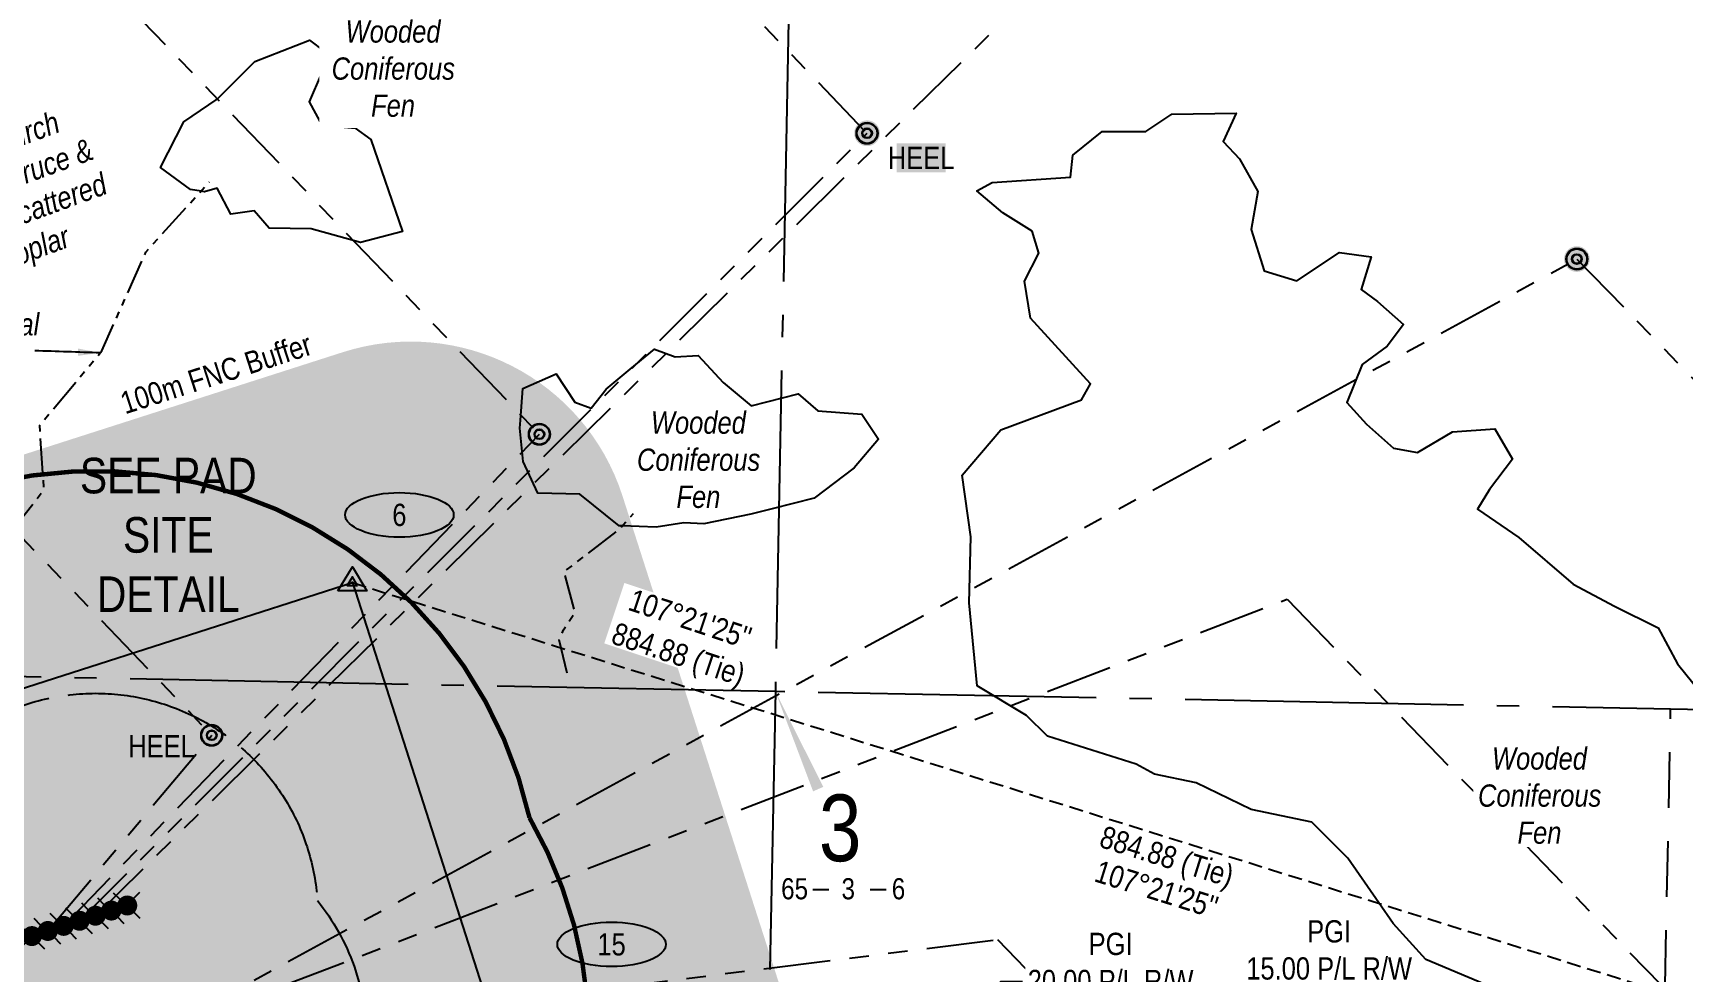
# Model space of a CAD drawing. Extents: x 408473 to 428843, y 6046006 to 6059852.
# Drawn here: x 411464 to 412205, y 6050588 to 6051011 of the extents above; entities that cross this region are included whole.
import ezdxf
from ezdxf.enums import TextEntityAlignment as Align

# ---------------------------------------------------------------- set-up
doc = ezdxf.new("R2010")
doc.units = 0
doc.header["$LTSCALE"] = 5
doc.header["$PDSIZE"] = 0.5
for name, pattern in [('foc-BUFFER', [16.75, 15, -1.75]), ('foc-DRILLPATH', [14.75, 6, -1.75, 1.75, -1.75, 1.75, -1.75]), ('foc-LSD', [8, 5, -3]), ('foc-QUARTERLINE', [33, 25, -3, 2, -3]), ('foc-TIELINE', [1.875, 1.25, -0.625]), ('foc-TOPO-ephemeral', [6.25, 3.125, -0.625, 0.625, -0.625, 0.625, -0.625])]:
    doc.linetypes.add(name, pattern=pattern)
doc.layers.get('Defpoints').update_dxf_attribs({"color": 9})
for name, color, linetype in [('10', 1, 'Continuous'), ('9', 3, 'Continuous'), ('AUX-BUFFER', 7, 'foc-BUFFER'), ('C-CLOSURE', 7, 'Continuous'), ('L-BD', 7, 'Continuous'), ('L-BD1', 253, 'Continuous'), ('L-DETAIL-T', 3, 'Continuous'), ('L-MON', 1, 'Continuous'), ('L-SECLBL', 7, 'Continuous'), ('L-SECQ', 8, 'foc-QUARTERLINE'), ('L-SECTION-LSD', 7, 'foc-LSD'), ('L-TIE', 7, 'foc-TIELINE'), ('P-BUFFER-H 30m', 51, 'Continuous'), ('P-BUFFER-T', 40, 'Continuous'), ('P-ELEVATION', 7, 'Continuous'), ('P-PDRILLPATH', 12, 'foc-DRILLPATH'), ('P-PROPOSED', 10, 'Continuous'), ('P-PROPOSED-H', 21, 'Continuous'), ('T-BUSH-T', 110, 'Continuous'), ('T-DRAW', 143, 'foc-TOPO-ephemeral'), ('T-WATER-T', 170, 'Continuous'), ('WETLAND', 143, 'Continuous'), ('WETLAND-T', 146, 'Continuous')]:
    doc.layers.add(name, color=color, linetype=linetype)
doc.layers.add('F-RW-T', color=190, linetype='Continuous', lineweight=9)
doc.styles.add('80', font='ARIALN.TTF', dxfattribs={"height": 10})
doc.styles.add('80CG', font='ARIALN.TTF', dxfattribs={"height": 10})
doc.styles.add('80L', font='ARIALN.TTF', dxfattribs={"height": 10})
doc.styles.add('SIMPLEX', font='ARIALN.TTF')
doc.dimstyles.new('Compass 5 000', dxfattribs={"dimscale": 5, "dimtxt": 9, "dimasz": 2, "dimexe": 0.2, "dimexo": 0.0625, "dimgap": 0.5, "dimtad": 0, "dimtih": 1, "dimtoh": 1, "dimzin": 0, "dimdsep": 46, "dimtxsty": '80CG', "dimcen": 0.1, "dimse1": 1, "dimse2": 1, "dimclrd": 256, "dimclrt": 256, "dimaunit": 1, "dimadec": 4, "dimazin": 0, "dimtfac": 0.06, "dimtofl": 0, "dimtmove": 0, "dimatfit": 1, "dimfxl": 0.2, "dimtolj": 1, "dimtzin": 0, "dimlwd": -1, "dimarcsym": 0})

# ---------------------------------------------------------------- blocks, each defined once
blk = doc.blocks.new('TRIA')
blk.add_hatch(color=255).paths.add_polyline_path([(-0.04, 1.52), (-1.47, -0.87), (1.39, -0.87)])
blk = doc.blocks.new('Hybrid_EC')
at = {"color": 251}
for points in [[(-1.3, -0.74), (0, 1.42), (1.3, -0.74)], [(0.47, -0.26), (0, 0.53), (-0.47, -0.26)]]:
    blk.add_lwpolyline(points, close=True, dxfattribs=at)
at = {"layer": 'Defpoints'}
blk.add_circle((0, 0), 0.05, dxfattribs=at)
at = {"xscale": 1.2, "yscale": 1.2, "zscale": 1.2}
blk.add_blockref('TRIA', (0.05, 0.06), dxfattribs=at)
blk = doc.blocks.new('*D55')
at = {"layer": 'Defpoints', "color": 0, "transparency": 16777216}
for p in [(411896.99, 6050535.3), (411938.74, 6050534.15), (411938.19, 6050514.16)]:
    blk.add_point(p, dxfattribs=at)
at = {"layer": 'F-RW-T', "transparency": 16777216}
for p, q in [((411897.26, 6050545.29), (411898.35, 6050584.77)), ((411898.35, 6050584.77), (411908.35, 6050584.77)), ((411896.16, 6050505.32), (411895.88, 6050495.32))]:
    blk.add_line(p, q, dxfattribs=at)
for points in [[(411895.59, 6050545.34), (411898.93, 6050545.25), (411896.99, 6050535.3)], [(411894.49, 6050505.36), (411897.83, 6050505.27), (411896.43, 6050515.31)]]:
    blk.add_solid(points, dxfattribs=at)
at = {"layer": 'F-RW-T', "transparency": 16777216, "insert": (411947.89, 6050584.77), "char_height": 10, "attachment_point": 5, "style": '80CG', "bg_fill": 3, "box_fill_scale": 1.1, "bg_fill_color": 256, "bg_fill_true_color": 13158600, "bg_fill_transparency": 0}
blk.add_mtext('\\A1;PGI\\P20.00 P/L R/W\\PPLA 151381', dxfattribs=at)
blk = doc.blocks.new('*D56')
at = {"layer": 'Defpoints', "color": 0, "transparency": 16777216}
for p in [(411996.07, 6050547.57), (412080.89, 6050545.23), (412080.47, 6050530.24)]:
    blk.add_point(p, dxfattribs=at)
at = {"layer": 'F-RW-T', "transparency": 16777216}
for p, q in [((411996.35, 6050557.56), (411996.98, 6050580.63)), ((411996.98, 6050580.63), (412006.98, 6050580.63)), ((411995.38, 6050522.58), (411995.11, 6050512.59))]:
    blk.add_line(p, q, dxfattribs=at)
for points in [[(411994.68, 6050557.61), (411998.01, 6050557.52), (411996.07, 6050547.57)], [(411993.72, 6050522.63), (411997.05, 6050522.54), (411995.66, 6050532.58)]]:
    blk.add_solid(points, dxfattribs=at)
at = {"layer": 'F-RW-T', "transparency": 16777216, "insert": (412046.07, 6050580.63), "char_height": 10, "attachment_point": 5, "style": '80CG'}
blk.add_mtext('\\A1;PGI\\P15.00 P/L R/W\\PPLA 190496\\P(Expired)', dxfattribs=at)
blk = doc.blocks.new('*U92')
at = {"layer": 'P-ELEVATION'}
h = blk.add_hatch(color=111, dxfattribs=at)
h.dxf.hatch_style = 1
edge = h.paths.add_edge_path()
edge.add_ellipse((0, 0), major_axis=(-24.38, 0), ratio=0.410256, start_angle=0, end_angle=360)
at = {"layer": 'P-ELEVATION', "color": 7, "flags": 128}
blk.add_lwpolyline([(0, 0, 12.5, 0, 0), (-12.42, -6.43, 0, 0, 0)], format="xyseb", dxfattribs=at)
at = {"layer": 'P-ELEVATION', "color": 7}
blk.add_ellipse((0, 0), major_axis=(-24.38, 0), ratio=0.410256, dxfattribs=at)
at = {"layer": 'P-ELEVATION', "style": '80'}
blk.add_attdef('ELEVATION', text='', height=10, dxfattribs=at).set_placement((0, 0), align=Align.MIDDLE_CENTER)
blk = doc.blocks.new('WC')
at = {"layer": 'L-MON'}
h = blk.add_hatch(color=255, dxfattribs=at)
h.dxf.hatch_style = 1
edge = h.paths.add_edge_path()
edge.add_arc((0, 0), 0.9, 0, 360)
at = {"layer": 'L-MON', "color": 240, "flags": 128}
for points in [[(-0.62, 0.5), (-1.23, 1.12)], [(0.52, 0.61), (1.13, 1.21)], [(-1.18, -1.18), (-0.56, -0.57)], [(1.16, -1.18), (0.56, -0.57)]]:
    blk.add_lwpolyline(points, dxfattribs=at)
at = {"layer": 'L-MON', "color": 240}
for radius in [0.8, 0.373]:
    blk.add_circle((0, 0), radius, dxfattribs=at)
blk = doc.blocks.new('plbh')
at = {"layer": 'L-MON'}
h = blk.add_hatch(color=255, dxfattribs=at)
h.dxf.hatch_style = 1
edge = h.paths.add_edge_path()
edge.add_arc((0, 0), 1.16, 0, 360)
h = blk.add_hatch(color=256, dxfattribs=at)
h.dxf.hatch_style = 1
h.paths.add_polyline_path([(0.96, 0, 1), (-0.96, 0, 1)])
h.paths.add_polyline_path([(0.91, 0, 1), (-0.91, 0, 1)], flags=16)
h.paths.add_polyline_path([(0.45, 0, -1), (-0.45, 0, -1)], flags=0)
h = blk.add_hatch(color=256, dxfattribs=at)
h.dxf.hatch_style = 1
h.paths.add_polyline_path([(0.45, 0, 1), (-0.45, 0, 1)])
h.paths.add_polyline_path([(0.4, 0, 1), (-0.4, 0, 1)], flags=16)
at = {"layer": 'L-MON', "color": 240}
for radius in [0.96, 0.91, 0.45, 0.4]:
    blk.add_circle((0, 0), radius, dxfattribs=at)
blk = doc.blocks.new('ICP_text')
at = {"color": 14, "insert": (-10.78, -0.47), "char_height": 10, "attachment_point": 5, "style": '80L', "bg_fill": 1, "box_fill_scale": 1.15, "bg_fill_color": 255, "bg_fill_transparency": 0}
blk.add_mtext_dynamic_manual_height_columns('HEEL', width=19.0702, gutter_width=47.5, heights=[0], dxfattribs=at)
blk = doc.blocks.new('L-SECLBL')
at = {"layer": '9', "color": 7}
for p, q in [((-5.08, -27.83), (-12.29, -27.83)), ((20.7, -27.83), (13.5, -27.83))]:
    blk.add_line(p, q, dxfattribs=at)
at = {"layer": '10', "color": 2, "style": 'SIMPLEX'}
blk.add_attdef('SEC', text='', height=30, dxfattribs=at).set_placement((0, 0), align=Align.MIDDLE)
at = {"layer": '10', "color": 5, "style": '80L'}
blk.add_attdef('TWP', text='', height=9.5, dxfattribs=at).set_placement((-14.43, -27.37), align=Align.MIDDLE_RIGHT)
blk.add_attdef('RGE', text='', height=9.5, dxfattribs=at).set_placement((3.62, -27.37), align=Align.MIDDLE_CENTER)
blk.add_attdef('MER', text='', height=9.5, dxfattribs=at).set_placement((23.17, -27.37), align=Align.MIDDLE_LEFT)

msp = doc.modelspace()

# ---------------------------------------------------------------- hatches: boundary and pattern name
at = {"layer": 'P-BUFFER-H 30m'}
h = msp.add_hatch(color=256, dxfattribs=at)
h.dxf.hatch_style = 1
edge = h.paths.add_edge_path()
edge.add_line((411375.728, 6050339.368), (411323.371, 6050322.572))
edge.add_arc((411292.837, 6050417.75), 99.956, 197.796236, 287.786461, ccw=False)
edge.add_line((411197.664, 6050387.2), (411173.53, 6050462.387))
edge.add_arc((411268.703, 6050492.937), 99.956, 107.786461, 197.796236, ccw=False)
edge.add_line((411238.169, 6050588.115), (411252.43, 6050592.69))
edge.add_line((411252.43, 6050592.69), (411235.755, 6050644.639))
edge.add_arc((411330.928, 6050675.188), 99.956, 107.796236, 197.796236, ccw=False)
edge.add_line((411300.378, 6050770.361), (411602.873, 6050867.46))
edge.add_arc((411633.423, 6050772.287), 99.956, 17.796236, 107.796236, ccw=False)
edge.add_line((411728.596, 6050802.837), (411806.631, 6050559.73))
edge.add_arc((411711.458, 6050529.181), 99.956, -80.040044, 17.796236, ccw=False)
edge.add_line((411728.747, 6050430.731), (411723.464, 6050429.803))
edge.add_line((411723.464, 6050429.803), (411610.648, 6050393.774))
edge.add_line((411610.648, 6050393.774), (411438.951, 6050338.66))
edge.add_arc((411408.401, 6050433.833), 99.956, 250.921023, 287.796236, ccw=False)
at = {"layer": 'P-PROPOSED-H'}
h = msp.add_hatch(color=256, dxfattribs=at)
h.dxf.hatch_style = 1
h.paths.add_polyline_path([(411330.928, 6050675.188), (411607.25, 6050763.886), (411684.773, 6050522.376), (411580.168, 6050488.969), (411408.401, 6050433.833)])

# ---------------------------------------------------------------- linework, layer by layer
at = {"layer": 'AUX-BUFFER', "color": 251, "linetype": 'foc-BUFFER', "const_width": 1.999, "flags": 128}
msp.add_lwpolyline([(411686.81, 6050658.235, -0.1317256), (411713.621, 6050558.23, -0.3310966), (411571.229, 6050366.772, -0.0093758), (411564.091, 6050364.48, -0.0093758), (411556.953, 6050362.189, -0.0093758), (411549.815, 6050359.898, -0.0093758), (411542.677, 6050357.607, -0.0093758), (411535.539, 6050355.315, -0.4839281), (411271.916, 6050525.058, -0.1000944), (411256.209, 6050602.732, -0.3310966), (411398.601, 6050794.19, -0.0093758), (411405.739, 6050796.481, -0.0093758), (411412.877, 6050798.772, -0.0093758), (411420.015, 6050801.064, -0.0093758), (411427.153, 6050803.355, -0.4459708)], format="xyb", close=True, dxfattribs=at)
at = {"layer": 'AUX-BUFFER', "color": 251, "linetype": 'foc-BUFFER', "flags": 128}
msp.add_lwpolyline([(411591.537, 6050620.951, -0.1712266), (411613.665, 6050558.23, -0.3363082), (411540.669, 6050461.978, -0.0187566), (411533.531, 6050459.687, -0.0187566), (411526.393, 6050457.396, -0.0187566), (411519.255, 6050455.104, -0.0187566), (411512.117, 6050452.813, -0.0187566), (411504.979, 6050450.522, -0.5202639), (411370.926, 6050544.482, -0.0142815), (411371.089, 6050550.189, -0.1392626), (411356.165, 6050602.732, -0.3363082), (411429.161, 6050698.983, -0.0187566), (411436.299, 6050701.275, -0.0187566), (411443.437, 6050703.566, -0.0187566), (411450.575, 6050705.857, -0.0187566), (411457.713, 6050708.148, -0.4989386)], format="xyb", close=True, dxfattribs=at)
at = {"layer": 'C-CLOSURE', "flags": 128}
msp.add_lwpolyline([(411797.274, 6050714.935, 0, 4.998, 0), (411816.511, 6050671.087, 0, 0, 0)], format="xyseb", dxfattribs=at)
at = {"layer": 'L-SECQ', "flags": 128}
for points in [[(411812.899, 6051519.111), (411797.274, 6050714.935)], [(411797.274, 6050714.935), (410993.249, 6050730.701)], [(411797.274, 6050714.935), (411781.65, 6049910.76)], [(412601.299, 6050699.17), (411797.274, 6050714.935)]]:
    msp.add_lwpolyline(points, dxfattribs=at)
at = {"layer": 'L-SECTION-LSD', "flags": 128}
msp.add_lwpolyline([(412183.734, 6049902.875), (412199.503, 6050707.048)], dxfattribs=at)
at = {"layer": 'L-TIE', "flags": 128}
msp.add_lwpolyline([(411607.25, 6050763.886), (412451.46, 6050500.02)], dxfattribs=at)
at = {"layer": 'P-PDRILLPATH'}
for p, q in [((409604.962, 6052715.677), (411544.031, 6050695.274)), ((412157.367, 6050909.354), (414578.379, 6048411.799)), ((411477.535, 6050609.605), (411691.252, 6050830.586)), ((411506.571, 6050555.938), (412027.211, 6050756.403)), ((412027.211, 6050756.403), (414294.565, 6048417.364)), ((411470.397, 6050607.314), (411544.031, 6050695.274)), ((411499.433, 6050553.647), (411897.054, 6050603.452)), ((411897.054, 6050603.452), (414010.751, 6048422.929))]:
    msp.add_line(p, q, dxfattribs=at)
at = {"layer": 'P-PROPOSED', "flags": 128}
msp.add_lwpolyline([(411330.928, 6050675.188), (411607.25, 6050763.886), (411684.773, 6050522.376), (411580.168, 6050488.969), (411408.401, 6050433.833)], close=True, dxfattribs=at)
at = {"layer": 'T-DRAW', "flags": 128}
for points in [[(411401.728, 6050713.758), (411416.168, 6050720.714), (411428.437, 6050733.536), (411442.156, 6050756.7), (411447.904, 6050779.16), (411468.727, 6050805.76), (411466.739, 6050834.662), (411494.7, 6050868.099), (411514.417, 6050912.436), (411542.972, 6050944.012)], [(411703.795, 6050723.191), (411700.193, 6050738.181), (411702.107, 6050742.678), (411707.319, 6050750.635), (411702.334, 6050768.776), (411726.466, 6050787.227), (411733.57, 6050794.972)]]:
    msp.add_lwpolyline(points, dxfattribs=at)
at = {"layer": 'WETLAND', "flags": 128}
for points in [[(411593.547, 6050969.603), (411608.534, 6050968.125), (411615.496, 6050963.023), (411629.735, 6050921.702), (411610.926, 6050916.774), (411588.693, 6050922.967), (411569.784, 6050923.161), (411563.081, 6050931.042), (411552.684, 6050929.454), (411546.423, 6050941.17), (411540.824, 6050939.63), (411539.239, 6050939.884), (411534.536, 6050940.638), (411520.999, 6050950.558), (411531.532, 6050971.09), (411546.449, 6050981.246), (411563.409, 6050998.221), (411588.025, 6051007.803), (411594.652, 6051002.65), (411593.407, 6050992.871), (411587.827, 6050980.031), (411593.547, 6050969.603)], [(411732.083, 6050859.834), (411742.94, 6050868.845), (411752.321, 6050865.384), (411762.604, 6050866.004), (411773.872, 6050853.898), (411786.404, 6050843.407), (411807.46, 6050848.736), (411816.351, 6050841.185), (411836.077, 6050839.684), (411843.628, 6050828.359), (411832.696, 6050815.454), (411814.766, 6050801.865), (411795.905, 6050797.075), (411786.278, 6050794.63), (411765.097, 6050790.4), (411756.212, 6050790.726), (411743.665, 6050788.832), (411728.48, 6050789.423), (411727.092, 6050789.477), (411709.47, 6050803.602), (411690.549, 6050804.134), (411683.911, 6050818.333), (411682.41, 6050833.342), (411682.703, 6050836.969), (411683.847, 6050851.139), (411698.766, 6050857.817), (411707.144, 6050844.947), (411714.488, 6050842.345), (411721.226, 6050850.822), (411732.083, 6050859.834)]]:
    msp.add_lwpolyline(points, close=True, dxfattribs=at)
msp.add_lwpolyline([(412127.325, 6050578.617), (412089.583, 6050594.457), (412074.883, 6050610.613), (412068.433, 6050619.945), (412054.459, 6050640.042), (412038.322, 6050656.201), (412011.03, 6050661.986), (411986.264, 6050673.86), (411967.591, 6050677.838), (411959.314, 6050682.264), (411919.462, 6050694.883), (411910.139, 6050704.22), (411887.89, 6050717.523), (411884.365, 6050754.805), (411885.137, 6050784.552), (411881.236, 6050812.158), (411898.515, 6050832.555), (411934.821, 6050846.106), (411938.785, 6050853.267), (411911.897, 6050882.707), (411909.248, 6050899.367), (411915.634, 6050912.052), (411912.715, 6050921.825), (411899.515, 6050930.152), (411887.785, 6050939.941), (411894.645, 6050943.835), (411929.89, 6050946.21), (411930.886, 6050955.976), (411944.121, 6050966.695), (411944.121, 6050966.695), (411963.699, 6050966.658), (411975.46, 6050974.45), (412004.338, 6050974.884), (411998.442, 6050962.198), (412005.77, 6050954.371), (412014.065, 6050939.705), (412011.098, 6050922.618), (412016.938, 6050904.05), (412031.614, 6050899.627), (412050.726, 6050912.289), (412064.916, 6050910.309), (412060.485, 6050895.667), (412067.818, 6050890.281), (412079.547, 6050880.004), (412072.188, 6050870.251), (412060.915, 6050861.969), (412054.033, 6050844.889), (412062.826, 6050835.106), (412075.043, 6050824.339), (412085.808, 6050822.366), (412101.487, 6050831.616), (412120.579, 6050833.046), (412128.387, 6050819.358), (412118.084, 6050805.702), (412112.684, 6050796.922), (412131.262, 6050784.19), (412155.699, 6050763.145), (412174.282, 6050753.344), (412193.844, 6050743.541), (412202.626, 6050727.409), (412216.302, 6050710.291)], dxfattribs=at)

# ---------------------------------------------------------------- block references
at = {"xscale": 0.9995596, "yscale": 0.9995596, "zscale": 0.9995596}
for p in [(411873.525, 6050955.283), (411532.287, 6050690.813)]:
    msp.add_blockref('ICP_text', p, dxfattribs=at)
for p, values in [((411628.344, 6050794.349), {'ELEVATION': '6'}), ((411723.685, 6050601.312), {'ELEVATION': '15'})]:
    msp.add_blockref('*U92', p, dxfattribs=at).add_auto_attribs(values)
at = {"layer": 'L-MON'}
for name, p, xscale, yscale, zscale in [('plbh', (411838.472, 6050965.899), 4.999999999999992, 4.999999999999992, 4.999999999999992), ('plbh', (412157.367, 6050909.354), 4.999999999999992, 4.999999999999992, 4.999999999999992), ('plbh', (411691.252, 6050830.586), 4.999999999999992, 4.999999999999992, 4.999999999999992), ('Hybrid_EC', (411607.25, 6050763.886), 4.99779799999998, 4.99779799999998, 4.99779799999998), ('plbh', (411544.031, 6050695.274), 4.999999999999992, 4.999999999999992, 4.999999999999992), ('WC', (411506.087, 6050618.77), 4.999999999999992, 4.999999999999992, 4.999999999999992), ('WC', (411477.535, 6050609.605), 4.999999999999992, 4.999999999999992, 4.999999999999992), ('WC', (411484.673, 6050611.897), 4.999999999999992, 4.999999999999992, 4.999999999999992), ('WC', (411491.811, 6050614.188), 4.999999999999992, 4.999999999999992, 4.999999999999992), ('WC', (411498.949, 6050616.479), 4.999999999999992, 4.999999999999992, 4.999999999999992), ('WC', (411463.259, 6050605.023), 4.999999999999992, 4.999999999999992, 4.999999999999992), ('WC', (411470.397, 6050607.314), 4.999999999999992, 4.999999999999992, 4.999999999999992)]:
    msp.add_blockref(name, p, dxfattribs=dict(at, xscale=xscale, yscale=yscale, zscale=zscale))
at = {"layer": 'L-SECLBL'}
msp.add_blockref('L-SECLBL', (411826.393, 6050653.67), dxfattribs=at).add_auto_attribs({'SEC': '3', 'TWP': '65', 'RGE': '3', 'MER': '6'})

# ---------------------------------------------------------------- texts
at = {"layer": 'L-BD', "style": '80L'}
for s, p in [('884.88 (Tie)', (411972.806, 6050639.679)), ("107°21'25''", (411968.557, 6050626.084))]:
    msp.add_text(s, height=9.9956, rotation=342.6429, dxfattribs=at).set_placement(p, align=Align.MIDDLE)
at = {"layer": 'L-DETAIL-T', "insert": (411524.524, 6050785.362), "char_height": 15.99295, "width": 109.42693, "attachment_point": 5, "style": '80CG', "bg_fill": 1, "box_fill_scale": 1.15, "bg_fill_color": 51, "bg_fill_transparency": 0}
msp.add_mtext('SEE PAD SITE DETAIL', dxfattribs=at)
at = {"layer": 'P-BUFFER-T', "insert": (411502.067, 6050849.03), "char_height": 9.9956, "attachment_point": 1, "rotation": 17.796236, "style": '80L'}
msp.add_mtext_dynamic_manual_height_columns('100m FNC Buffer', width=92.77644, gutter_width=49.978, heights=[0], dxfattribs=at)
at = {"layer": 'T-BUSH-T', "insert": (411403.563, 6050950.767), "char_height": 9.9956, "attachment_point": 1, "rotation": 20, "style": '80L'}
msp.add_mtext_dynamic_manual_height_columns('\\pi16.833;{\\fArial Narrow|b0|i1|c0|p34;15cm Birch\\P\\pi5.7603;20cm Spruce &\\P\\pi4.4103;30cm Scattered \\P\\pi27.708;Poplar}', width=88.95576, gutter_width=49.978, heights=[0], dxfattribs=at)
at = {"layer": 'T-WATER-T', "insert": (411410.875, 6050885.032), "char_height": 9.9956, "attachment_point": 1, "style": '80L'}
msp.add_mtext_dynamic_manual_height_columns('\\pi0.32612;{\\fArial Narrow|b0|i1|c0|p34;Ephemeral\\P\\pi14.587;Draw}', width=55.95529, gutter_width=49.978, heights=[0], dxfattribs=at)

# ---------------------------------------------------------------- dimensions: what is measured, and where the dimension line sits
at = {"layer": 'F-RW-T'}
dim = msp.add_linear_dim(base=(411996.071, 6050547.566), p1=(412080.474, 6050530.241), p2=(412080.887, 6050545.229), angle=88.421953, text='PGI\\P15.00 P/L R/W\\PPLA 190496\\P(Expired)', dimstyle='Compass 5 000', dxfattribs=at)
dim.commit()
dim.dimension.update_dxf_attribs({"geometry": '*D56', "text_midpoint": (412046.068, 6050580.63), "dimtype": 161})

# ---------------------------------------------------------------- leaders
at = {"layer": 'T-WATER-T', "path_type": 1}
msp.add_leader([(411493.934, 6050867.183), (411464.532, 6050868.099)], dimstyle='Compass 5 000', override={"dimgap": 0.5, "dimtad": 0}, dxfattribs=at)

# ---------------------------------------------------------------- next in the draw order: texts
at = {"layer": 'WETLAND-T', "insert": (411597.357, 6051016.647), "char_height": 10, "attachment_point": 1, "style": '80L', "bg_fill": 2}
msp.add_mtext_dynamic_manual_height_columns('\\pi6.825;{\\fArial Narrow|b0|i1|c0|p34;Wooded\\P\\pi0.5562;Coniferous\\P\\pi18.268;Fen}', width=55.44392, gutter_width=49.978, heights=[0], dxfattribs=at)
at = {"layer": 'WETLAND-T', "insert": (411734.54, 6050840.826), "char_height": 10, "attachment_point": 1, "style": '80L', "bg_fill": 3, "box_fill_scale": 1.1, "bg_fill_color": 256, "bg_fill_transparency": 0}
msp.add_mtext_dynamic_manual_height_columns('\\pi6.825;{\\fArial Narrow|b0|i1|c0|p34;Wooded\\P\\pi0.5562;Coniferous\\P\\pi18.268;Fen}', width=55.44392, gutter_width=49.978, heights=[0], dxfattribs=at)

# ---------------------------------------------------------------- next in the draw order: linework, layer by layer
at = {"layer": 'P-PDRILLPATH'}
for p, q in [((409927.132, 6052957.411), (411838.472, 6050965.899)), ((409766.047, 6052836.544), (411691.252, 6050830.586)), ((411491.811, 6050614.188), (411985.693, 6051101.211)), ((411484.673, 6050611.897), (411838.472, 6050965.899)), ((411513.709, 6050558.23), (412157.367, 6050909.354))]:
    msp.add_line(p, q, dxfattribs=at)

# ---------------------------------------------------------------- next in the draw order: texts
at = {"layer": 'L-BD1', "insert": (411760.613, 6050752.339), "char_height": 9.9956, "width": 64.39135, "attachment_point": 2, "rotation": 341.5908, "style": '80L', "bg_fill": 3, "box_fill_scale": 1.1, "bg_fill_color": 256, "bg_fill_transparency": 0}
msp.add_mtext("107°21'25'' 884.88 (Tie)", dxfattribs=at)
at = {"layer": 'WETLAND-T', "insert": (412112.418, 6050689.855), "char_height": 10, "attachment_point": 1, "style": '80L', "bg_fill": 3, "box_fill_scale": 1.15, "bg_fill_color": 256, "bg_fill_transparency": 0}
msp.add_mtext_dynamic_manual_height_columns('\\pi6.825;{\\fArial Narrow|b0|i1|c0|p34;Wooded\\P\\pi0.5562;Coniferous\\P\\pi18.268;Fen}', width=55.44392, gutter_width=49.978, heights=[0], dxfattribs=at)

# ---------------------------------------------------------------- next in the draw order: dimensions: what is measured, and where the dimension line sits
at = {"layer": 'F-RW-T'}
dim = msp.add_linear_dim(base=(411896.986, 6050535.296), p1=(411938.194, 6050514.162), p2=(411938.745, 6050534.146), angle=88.421953, text='PGI\\P20.00 P/L R/W\\PPLA 151381', dimstyle='Compass 5 000', override={"dimtfill": 1}, dxfattribs=at)
dim.commit()
dim.dimension.update_dxf_attribs({"geometry": '*D55', "text_midpoint": (411947.888, 6050584.769), "dimtype": 161})

doc.saveas('drawing.dxf')
